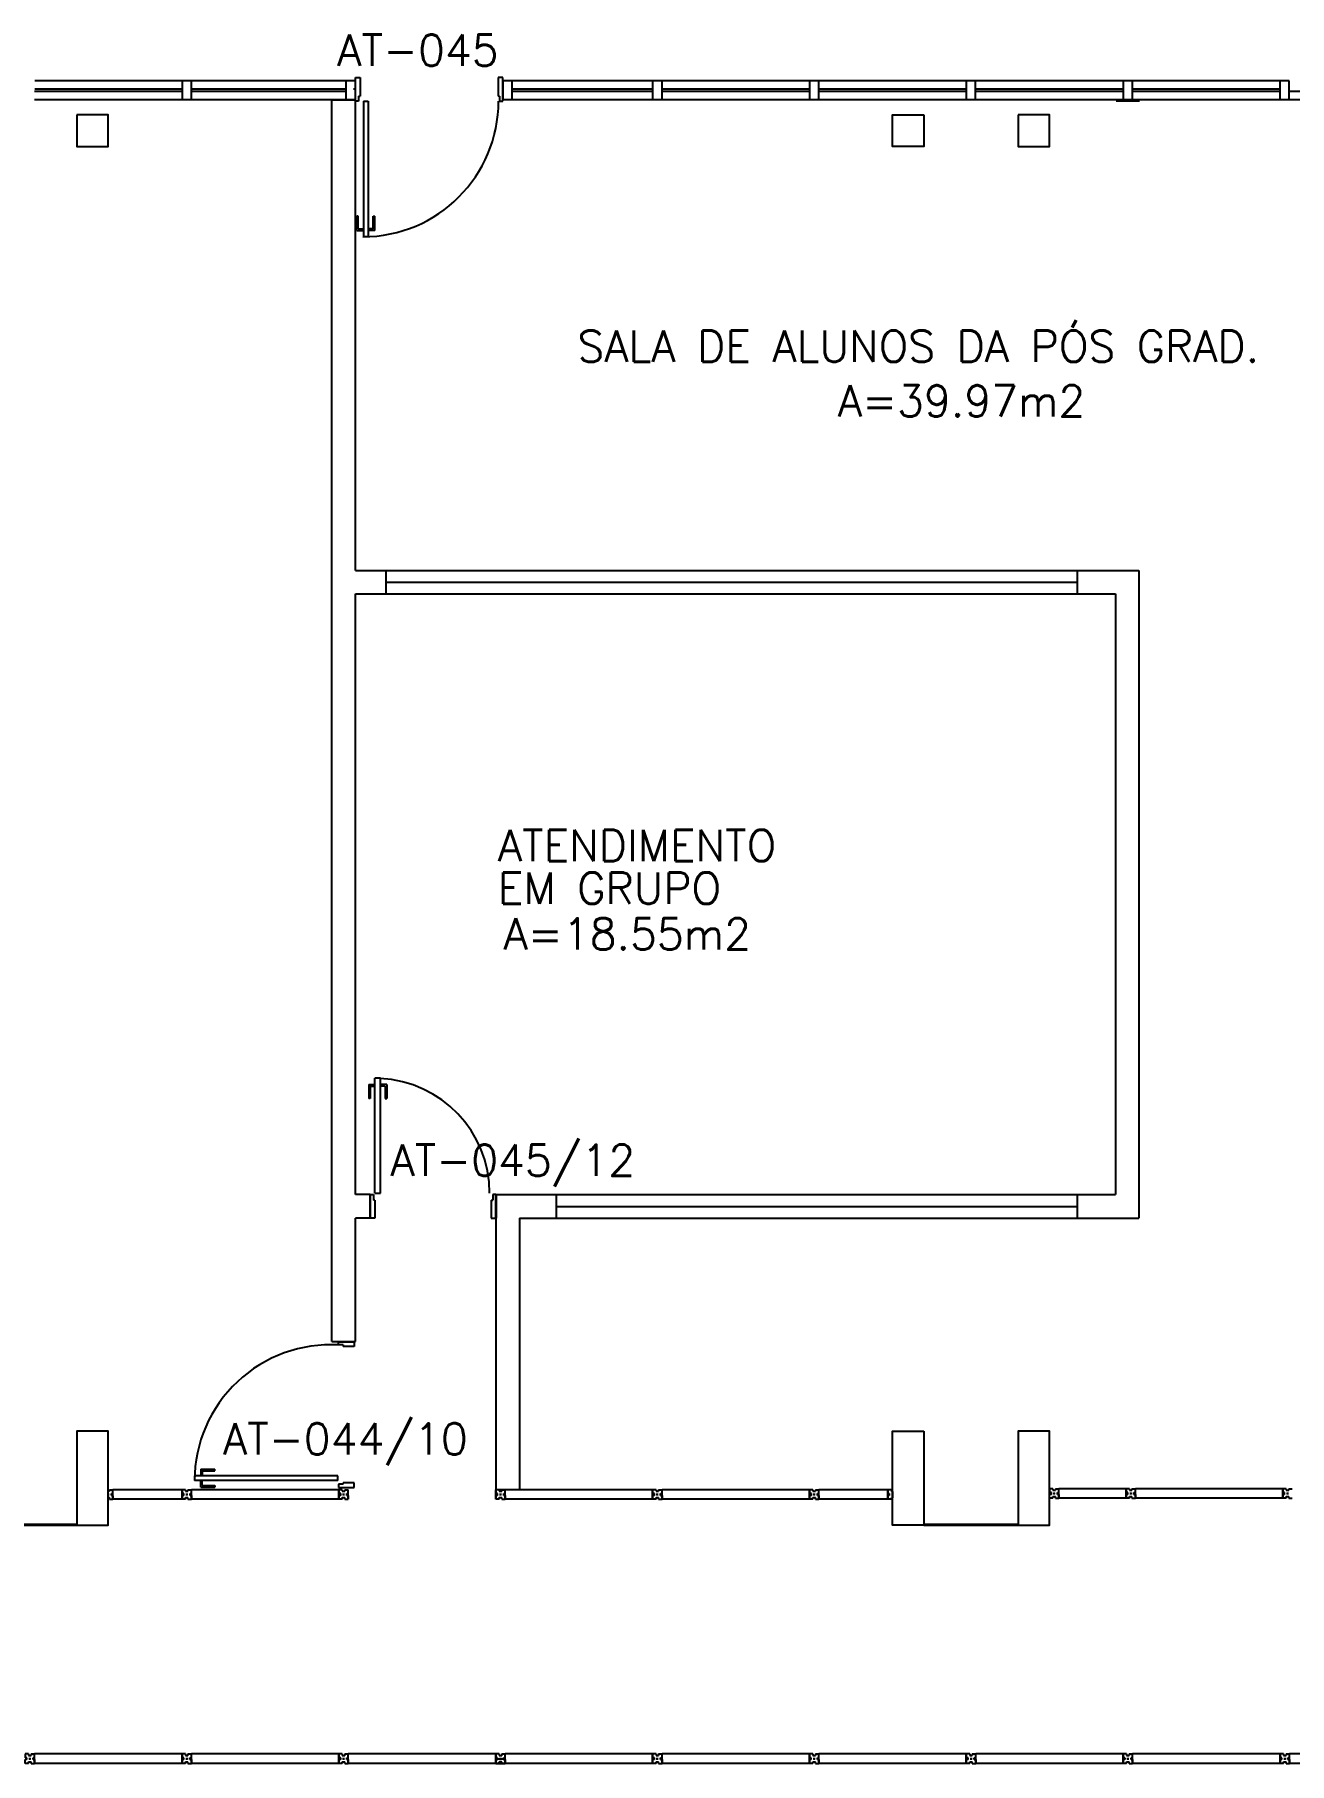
# Model space of a CAD drawing. Extents: x -250 to -5, y 354 to 449.
# Drawn here: x -194.57 to -186.57, y 374.58 to 385.6 of the extents above; entities that cross this region are included whole.
import ezdxf
from ezdxf.enums import TextEntityAlignment as Align

# ---------------------------------------------------------------- set-up
doc = ezdxf.new("R2010")
doc.units = 0
doc.header["$LTSCALE"] = 0.02
doc.header["$MEASUREMENT"] = 0
doc.layers.get('0').update_dxf_attribs({"linetype": 'CONTINUOUS'})
for name, color, linetype in [('ALV', 2, 'CONTINUOUS'), ('DIV', 2, 'CONTINUOUS'), ('ESQ', 2, 'CONTINUOUS'), ('ESTR', 3, 'CONTINUOUS'), ('TEXTO', 2, 'CONTINUOUS'), ('TEXTO-ENDEREÇO', 2, 'CONTINUOUS'), ('ÁREA', 2, 'CONTINUOUS')]:
    doc.layers.add(name, color=color, linetype=linetype)
doc.styles.add('UNB-100', font='simplex.shx', dxfattribs={"height": 0.2})
doc.styles.add('UNB-100-1', font='simplex.shx', dxfattribs={"height": 0.2})

# ---------------------------------------------------------------- blocks, each defined once
blk = doc.blocks.new('PILINT-TTS')
for points in [[(-0.2, 0), (-0.2, -0.2), (0, -0.2), (0, 0)], [(-0.8, 0), (-0.8, -0.2), (-1, -0.2), (-1, 0)], [(-0.8, -8.39), (-0.8, -8.99), (-1, -8.99), (-1, -8.39)]]:
    blk.add_lwpolyline(points, close=True)
blk.add_lwpolyline([(-0.2, -8.99), (0, -8.99), (0, -8.39), (-0.2, -8.39), (-0.2, -8.99)])
blk = doc.blocks.new('DIVMT-TTS')
for p, q in [((-0.03, 0.03), (-0.03, 0.006)), ((-0.008, 0.03), (-0.03, 0.03)), ((-0.0185, 0.006), (-0.03, 0.006)), ((-0.0185, -0.006), (-0.0185, 0.006)), ((-0.008, 0.03), (-0.008, 0.02)), ((-0.008, 0.02), (0.008, 0.02)), ((-0.0051, 0), (0.0051, 0)), ((0.0051, 0), (-0.0051, 0)), ((-0.0051, 0), (0.0051, 0)), ((0, -0.0051), (0, 0.0051)), ((0, 0.0051), (0, -0.0051)), ((0.008, 0.03), (0.008, 0.02)), ((0.008, 0.03), (0.03, 0.03)), ((0.0205, 0.006), (0.03, 0.006)), ((0.0205, -0.006), (0.0205, 0.006)), ((0.0205, 0.006), (0.0205, -0.006)), ((0.0205, 0.006), (0.03, 0.006)), ((0.97, 0.03), (0.03, 0.03)), ((0.03, 0.006), (0.03, 0.03)), ((0.03, -0.03), (0.03, 0.03)), ((0.03, -0.005), (0.03, 0.005)), ((0.97, -0.03), (0.97, 0.03)), ((0.97, 0.03), (0.97, 0.009)), ((0.97, 0.009), (0.97, 0.027)), ((0.9795, 0.006), (0.97, 0.006)), ((0.97, -0.005), (0.97, 0.005)), ((0.9795, 0.006), (0.9795, -0.006)), ((1.0051, 0), (0.9949, 0)), ((1, 0.0051), (1, -0.0051)), ((-0.0185, -0.006), (-0.03, -0.006)), ((-0.03, -0.03), (-0.03, -0.006)), ((-0.008, -0.03), (-0.03, -0.03)), ((-0.008, -0.03), (-0.008, -0.02)), ((-0.008, -0.02), (0.008, -0.02)), ((0.008, -0.03), (0.008, -0.02)), ((0.008, -0.03), (0.03, -0.03)), ((0.0205, -0.006), (0.03, -0.006)), ((0.0205, -0.006), (0.03, -0.006)), ((0.03, -0.006), (0.03, -0.03)), ((0.97, -0.03), (0.03, -0.03)), ((0.9795, -0.006), (0.97, -0.006)), ((0.97, -0.009), (0.97, -0.027))]:
    blk.add_line(p, q)
blk = doc.blocks.new('MTINI-TTS')
for p, q in [((-0.03, 0.008), (-0.03, 0.03)), ((0.03, 0.03), (-0.03, 0.03)), ((-0.03, 0.008), (-0.02, 0.008)), ((-0.009, 0.03), (-0.027, 0.03)), ((-0.02, 0.008), (-0.02, 0)), ((-0.001, 0), (-0.02, 0)), ((-0.006, 0.02), (-0.006, 0.03)), ((-0.006, 0.023), (-0.006, 0.027)), ((-0.006, 0.02), (0.006, 0.02)), ((0.005, 0.03), (-0.005, 0.03)), ((0.005, 0), (-0.005, 0)), ((0.004, 0.02), (-0.004, 0.02)), ((0.02, 0), (-0.001, 0)), ((0, -0.005), (0, 0.005)), ((0.006, 0.02), (0.006, 0.03)), ((0.006, 0.023), (0.006, 0.027)), ((0.009, 0.03), (0.027, 0.03)), ((0.03, 0.008), (0.02, 0.008)), ((0.02, 0), (0.02, 0.008)), ((0.03, 0.008), (0.03, 0.03))]:
    blk.add_line(p, q)
blk = doc.blocks.new('PDV2E-TTS')
at = {"layer": 'DIV'}
for p, q in [((-0.967, 0.035), (-0.967, 0.05)), ((-0.967, 0.05), (-0.937, 0.05)), ((-0.967, -0.035), (-0.967, 0.035)), ((-0.937, 0.05), (-0.937, -0.02)), ((-0.068, 0.05), (-0.068, -0.02)), ((-0.038, 0.05), (-0.068, 0.05)), ((-0.038, 0.035), (-0.038, 0.05)), ((-0.038, -0.035), (-0.038, 0.035)), ((-0.967, -0.05), (-0.967, -0.035)), ((-0.947, -0.05), (-0.967, -0.05)), ((-0.947, -0.02), (-0.947, -0.05)), ((-0.947, -0.02), (-0.937, -0.02)), ((-0.083, -0.054), (-0.113, -0.054)), ((-0.113, -0.054), (-0.113, -0.969)), ((-0.083, -0.054), (-0.083, -0.969)), ((-0.059, -0.02), (-0.068, -0.02)), ((-0.059, -0.02), (-0.059, -0.05)), ((-0.059, -0.05), (-0.037, -0.05)), ((-0.038, -0.05), (-0.038, -0.035)), ((-0.113, -0.969), (-0.083, -0.969))]:
    blk.add_line(p, q, dxfattribs=at)
at = {"layer": 'DIV', "color": 1}
for p, q in [((-0.145, -0.839), (-0.155, -0.839)), ((-0.155, -0.929), (-0.155, -0.839)), ((-0.145, -0.919), (-0.145, -0.839)), ((-0.05, -0.839), (-0.04, -0.839)), ((-0.05, -0.919), (-0.05, -0.839)), ((-0.04, -0.929), (-0.04, -0.839)), ((-0.155, -0.929), (-0.115, -0.929)), ((-0.145, -0.919), (-0.115, -0.919)), ((-0.05, -0.919), (-0.08, -0.919)), ((-0.04, -0.929), (-0.08, -0.929))]:
    blk.add_line(p, q, dxfattribs=at)
blk.add_arc((-0.081, -0.101), 0.867, 176.6046, 269.9049, dxfattribs=at)
blk = doc.blocks.new('PE80-TTS')
for p, q in [((0.075, 0), (-0.075, 0)), ((-0.075, -0.03), (-0.075, 0)), ((0.075, 0), (0.075, -0.02)), ((0.777, 0.01), (0.687, 0.01)), ((0.687, 0), (0.687, 0.01)), ((0.777, 0.01), (0.777, -0.03)), ((0.04, -0.03), (-0.075, -0.03)), ((0.075, -0.02), (0.04, -0.02)), ((0.04, -0.03), (0.04, -0.02)), ((0.085, -0.03), (0.817, -0.03)), ((0.085, -0.03), (0.085, -0.065)), ((0.085, -0.065), (0.817, -0.065)), ((0.767, 0), (0.687, 0)), ((0.767, -0.095), (0.687, -0.095)), ((0.687, -0.095), (0.687, -0.105)), ((0.777, -0.105), (0.687, -0.105)), ((0.767, 0), (0.767, -0.03)), ((0.767, -0.095), (0.767, -0.065)), ((0.777, -0.105), (0.777, -0.065)), ((0.817, -0.065), (0.817, -0.03)), ((0.04, -0.771), (-0.075, -0.771)), ((-0.075, -0.771), (-0.075, -0.801)), ((0.04, -0.771), (0.04, -0.781)), ((0.075, -0.801), (-0.075, -0.801)), ((0.075, -0.802), (-0.075, -0.802)), ((0.075, -0.781), (0.04, -0.781)), ((0.075, -0.801), (0.075, -0.781))]:
    blk.add_line(p, q)
at = {"color": 1}
blk.add_arc((0.085, -0.03), 0.731, 270, 357.3429, dxfattribs=at)
blk = doc.blocks.new('PDV1D-TTS')
at = {"layer": 'DIV'}
for p, q in [((0, 0), (-0.012, 0)), ((0, 0.06), (0, 0.075)), ((0, 0.075), (0.03, 0.075)), ((0, -0.06), (0, 0.06)), ((0.03, 0.075), (0.03, -0.045)), ((0.91, 0.075), (0.91, -0.045)), ((0.94, 0.075), (0.91, 0.075)), ((0.94, 0.06), (0.94, 0.075)), ((0.94, -0.06), (0.94, 0.06)), ((0, -0.075), (0, -0.06)), ((0.02, -0.075), (0, -0.075)), ((0.02, -0.045), (0.03, -0.045)), ((0.02, -0.045), (0.02, -0.075)), ((0.052, -0.075), (0.052, -0.94)), ((0.052, -0.075), (0.082, -0.075)), ((0.082, -0.075), (0.082, -0.94)), ((0.92, -0.045), (0.91, -0.045)), ((0.92, -0.045), (0.92, -0.075)), ((0.92, -0.075), (0.94, -0.075)), ((0.94, -0.075), (0.94, -0.06)), ((0.082, -0.94), (0.052, -0.94))]:
    blk.add_line(p, q, dxfattribs=at)
at = {"layer": 'DIV', "color": 1}
for p, q in [((0.019, -0.81), (0.009, -0.81)), ((0.009, -0.9), (0.009, -0.81)), ((0.019, -0.89), (0.019, -0.81)), ((0.114, -0.81), (0.124, -0.81)), ((0.114, -0.89), (0.114, -0.81)), ((0.124, -0.9), (0.124, -0.81)), ((0.009, -0.9), (0.049, -0.9)), ((0.019, -0.89), (0.049, -0.89)), ((0.114, -0.89), (0.084, -0.89)), ((0.124, -0.9), (0.084, -0.9))]:
    blk.add_line(p, q, dxfattribs=at)
blk.add_arc((0.048, -0.075), 0.865, 270, 0, dxfattribs=at)

msp = doc.modelspace()

# ---------------------------------------------------------------- linework, layer by layer
at = {"layer": 'ALV'}
for p, q in [((-192.671, 377.267), (-192.671, 385.183)), ((-192.521, 382.184), (-192.521, 385.183)), ((-192.521, 382.184), (-187.526, 382.184)), ((-192.327, 382.184), (-192.327, 382.034)), ((-187.92, 382.184), (-187.92, 382.034)), ((-187.526, 382.184), (-187.526, 378.054)), ((-192.521, 382.034), (-187.676, 382.034)), ((-192.521, 378.204), (-192.521, 382.034)), ((-192.327, 382.109), (-187.92, 382.109)), ((-187.676, 382.034), (-187.676, 378.204)), ((-192.426, 378.204), (-192.521, 378.204)), ((-192.426, 378.054), (-192.426, 378.204)), ((-191.625, 378.204), (-187.676, 378.204)), ((-191.625, 378.054), (-191.625, 378.204)), ((-191.24, 378.204), (-191.24, 378.054)), ((-187.92, 378.204), (-187.92, 378.054)), ((-192.521, 377.267), (-192.521, 378.054)), ((-192.426, 378.054), (-192.521, 378.054)), ((-191.625, 378.054), (-191.625, 376.323)), ((-191.475, 378.054), (-191.475, 376.323)), ((-191.475, 378.054), (-187.526, 378.054)), ((-191.24, 378.129), (-187.92, 378.129)), ((-191.475, 376.323), (-191.626, 376.323))]:
    msp.add_line(p, q, dxfattribs=at)
at = {"layer": 'DIV'}
for p, q in [((-192.671, 377.267), (-192.521, 377.267)), ((-194.091, 376.293), (-194.101, 376.293)), ((-194.101, 376.293), (-194.091, 376.293)), ((-194.101, 376.293), (-194.091, 376.293)), ((-194.096, 376.294), (-194.096, 376.313)), ((-194.088, 376.313), (-194.096, 376.313)), ((-194.096, 376.298), (-194.096, 376.288)), ((-194.096, 376.288), (-194.096, 376.298)), ((-194.096, 376.273), (-194.096, 376.294)), ((-194.088, 376.323), (-194.088, 376.313)), ((-194.088, 376.323), (-194.066, 376.323)), ((-194.075, 376.299), (-194.075, 376.287)), ((-194.075, 376.299), (-194.066, 376.299)), ((-194.075, 376.299), (-194.075, 376.287)), ((-194.075, 376.299), (-194.066, 376.299)), ((-194.075, 376.289), (-194.075, 376.297)), ((-194.075, 376.287), (-194.066, 376.287)), ((-194.075, 376.287), (-194.066, 376.287)), ((-194.073, 376.299), (-194.069, 376.299)), ((-194.073, 376.287), (-194.069, 376.287)), ((-193.626, 376.323), (-194.066, 376.323)), ((-194.066, 376.263), (-194.066, 376.323)), ((-194.066, 376.263), (-194.066, 376.323)), ((-194.066, 376.302), (-194.066, 376.32)), ((-194.066, 376.288), (-194.066, 376.298)), ((-194.066, 376.288), (-194.066, 376.298)), ((-193.626, 376.323), (-193.626, 376.302)), ((-193.626, 376.263), (-193.626, 376.323)), ((-193.626, 376.323), (-193.626, 376.299)), ((-193.604, 376.323), (-193.626, 376.323)), ((-193.626, 376.302), (-193.626, 376.32)), ((-193.616, 376.299), (-193.626, 376.299)), ((-193.614, 376.299), (-193.626, 376.299)), ((-193.626, 376.288), (-193.626, 376.298)), ((-193.616, 376.287), (-193.626, 376.287)), ((-193.614, 376.287), (-193.626, 376.287)), ((-193.626, 376.263), (-193.626, 376.287)), ((-193.616, 376.299), (-193.616, 376.287)), ((-193.614, 376.287), (-193.614, 376.299)), ((-193.604, 376.323), (-193.604, 376.313)), ((-193.604, 376.313), (-193.588, 376.313)), ((-193.591, 376.293), (-193.601, 376.293)), ((-193.601, 376.293), (-193.591, 376.293)), ((-193.591, 376.293), (-193.601, 376.293)), ((-193.601, 376.293), (-193.591, 376.293)), ((-193.596, 376.298), (-193.596, 376.288)), ((-193.596, 376.288), (-193.596, 376.298)), ((-193.596, 376.298), (-193.596, 376.288)), ((-193.588, 376.323), (-193.588, 376.313)), ((-193.588, 376.323), (-193.566, 376.323)), ((-193.575, 376.299), (-193.566, 376.299)), ((-193.575, 376.287), (-193.575, 376.299)), ((-193.575, 376.299), (-193.575, 376.287)), ((-193.575, 376.299), (-193.566, 376.299)), ((-193.575, 376.287), (-193.566, 376.287)), ((-193.575, 376.287), (-193.566, 376.287)), ((-192.626, 376.323), (-193.566, 376.323)), ((-193.566, 376.299), (-193.566, 376.323)), ((-193.566, 376.263), (-193.566, 376.323)), ((-193.566, 376.288), (-193.566, 376.298)), ((-193.566, 376.287), (-193.566, 376.263)), ((-192.626, 376.263), (-192.626, 376.323)), ((-192.626, 376.323), (-192.626, 376.302)), ((-192.626, 376.323), (-192.626, 376.299)), ((-192.604, 376.323), (-192.626, 376.323)), ((-192.626, 376.302), (-192.626, 376.32)), ((-192.616, 376.299), (-192.626, 376.299)), ((-192.614, 376.299), (-192.626, 376.299)), ((-192.626, 376.288), (-192.626, 376.298)), ((-192.616, 376.287), (-192.626, 376.287)), ((-192.614, 376.287), (-192.626, 376.287)), ((-192.626, 376.263), (-192.626, 376.287)), ((-192.616, 376.299), (-192.616, 376.287)), ((-192.614, 376.287), (-192.614, 376.299)), ((-192.604, 376.323), (-192.604, 376.313)), ((-192.604, 376.313), (-192.588, 376.313)), ((-192.591, 376.293), (-192.601, 376.293)), ((-192.601, 376.293), (-192.591, 376.293)), ((-192.591, 376.293), (-192.601, 376.293)), ((-192.601, 376.293), (-192.591, 376.293)), ((-192.596, 376.298), (-192.596, 376.288)), ((-192.596, 376.288), (-192.596, 376.298)), ((-192.596, 376.298), (-192.596, 376.288)), ((-192.588, 376.323), (-192.588, 376.313)), ((-192.588, 376.323), (-192.566, 376.323)), ((-192.575, 376.299), (-192.566, 376.299)), ((-192.575, 376.287), (-192.575, 376.299)), ((-192.575, 376.299), (-192.575, 376.287)), ((-192.575, 376.299), (-192.566, 376.299)), ((-192.575, 376.287), (-192.566, 376.287)), ((-192.575, 376.287), (-192.566, 376.287)), ((-192.566, 376.299), (-192.566, 376.323)), ((-192.566, 376.263), (-192.566, 376.323)), ((-192.566, 376.288), (-192.566, 376.298)), ((-192.566, 376.287), (-192.566, 376.263)), ((-191.626, 376.263), (-191.626, 376.323)), ((-191.626, 376.323), (-191.626, 376.302)), ((-191.626, 376.323), (-191.626, 376.299)), ((-191.604, 376.323), (-191.626, 376.323)), ((-191.626, 376.302), (-191.626, 376.32)), ((-191.616, 376.299), (-191.626, 376.299)), ((-191.614, 376.299), (-191.626, 376.299)), ((-191.626, 376.288), (-191.626, 376.298)), ((-191.616, 376.287), (-191.626, 376.287)), ((-191.614, 376.287), (-191.626, 376.287)), ((-191.626, 376.263), (-191.626, 376.287)), ((-191.616, 376.299), (-191.616, 376.287)), ((-191.614, 376.287), (-191.614, 376.299)), ((-191.604, 376.323), (-191.604, 376.313)), ((-191.604, 376.313), (-191.588, 376.313)), ((-191.591, 376.293), (-191.601, 376.293)), ((-191.601, 376.293), (-191.591, 376.293)), ((-191.591, 376.293), (-191.601, 376.293)), ((-191.601, 376.293), (-191.591, 376.293)), ((-191.596, 376.298), (-191.596, 376.288)), ((-191.596, 376.288), (-191.596, 376.298)), ((-191.596, 376.298), (-191.596, 376.288)), ((-191.588, 376.323), (-191.588, 376.313)), ((-191.588, 376.323), (-191.566, 376.323)), ((-191.575, 376.299), (-191.566, 376.299)), ((-191.575, 376.287), (-191.575, 376.299)), ((-191.575, 376.299), (-191.575, 376.287)), ((-191.575, 376.299), (-191.566, 376.299)), ((-191.575, 376.287), (-191.566, 376.287)), ((-191.575, 376.287), (-191.566, 376.287)), ((-190.626, 376.323), (-191.566, 376.323)), ((-191.566, 376.299), (-191.566, 376.323)), ((-191.566, 376.263), (-191.566, 376.323)), ((-191.566, 376.288), (-191.566, 376.298)), ((-191.566, 376.287), (-191.566, 376.263)), ((-190.626, 376.263), (-190.626, 376.323)), ((-190.626, 376.323), (-190.626, 376.302)), ((-190.626, 376.323), (-190.626, 376.299)), ((-190.604, 376.323), (-190.626, 376.323)), ((-190.626, 376.302), (-190.626, 376.32)), ((-190.616, 376.299), (-190.626, 376.299)), ((-190.614, 376.299), (-190.626, 376.299)), ((-190.626, 376.288), (-190.626, 376.298)), ((-190.616, 376.287), (-190.626, 376.287)), ((-190.614, 376.287), (-190.626, 376.287)), ((-190.626, 376.263), (-190.626, 376.287)), ((-190.616, 376.299), (-190.616, 376.287)), ((-190.614, 376.287), (-190.614, 376.299)), ((-190.604, 376.323), (-190.604, 376.313)), ((-190.604, 376.313), (-190.588, 376.313)), ((-190.591, 376.293), (-190.601, 376.293)), ((-190.601, 376.293), (-190.591, 376.293)), ((-190.591, 376.293), (-190.601, 376.293)), ((-190.601, 376.293), (-190.591, 376.293)), ((-190.596, 376.298), (-190.596, 376.288)), ((-190.596, 376.288), (-190.596, 376.298)), ((-190.596, 376.298), (-190.596, 376.288)), ((-190.588, 376.323), (-190.588, 376.313)), ((-190.588, 376.323), (-190.566, 376.323)), ((-190.575, 376.299), (-190.566, 376.299)), ((-190.575, 376.287), (-190.575, 376.299)), ((-190.575, 376.299), (-190.575, 376.287)), ((-190.575, 376.299), (-190.566, 376.299)), ((-190.575, 376.287), (-190.566, 376.287)), ((-190.575, 376.287), (-190.566, 376.287)), ((-189.626, 376.323), (-190.566, 376.323)), ((-190.566, 376.299), (-190.566, 376.323)), ((-190.566, 376.263), (-190.566, 376.323)), ((-190.566, 376.288), (-190.566, 376.298)), ((-190.566, 376.287), (-190.566, 376.263)), ((-189.626, 376.323), (-189.626, 376.299)), ((-189.604, 376.323), (-189.626, 376.323)), ((-189.626, 376.263), (-189.626, 376.323)), ((-189.626, 376.323), (-189.626, 376.302)), ((-189.626, 376.302), (-189.626, 376.32)), ((-189.614, 376.299), (-189.626, 376.299)), ((-189.616, 376.299), (-189.626, 376.299)), ((-189.626, 376.288), (-189.626, 376.298)), ((-189.614, 376.287), (-189.626, 376.287)), ((-189.626, 376.263), (-189.626, 376.287)), ((-189.616, 376.287), (-189.626, 376.287)), ((-189.616, 376.299), (-189.616, 376.287)), ((-189.614, 376.287), (-189.614, 376.299)), ((-189.604, 376.323), (-189.604, 376.313)), ((-189.604, 376.313), (-189.588, 376.313)), ((-189.601, 376.293), (-189.591, 376.293)), ((-189.591, 376.293), (-189.601, 376.293)), ((-189.601, 376.293), (-189.591, 376.293)), ((-189.591, 376.293), (-189.601, 376.293)), ((-189.596, 376.288), (-189.596, 376.298)), ((-189.596, 376.298), (-189.596, 376.288)), ((-189.596, 376.298), (-189.596, 376.288)), ((-189.588, 376.323), (-189.588, 376.313)), ((-189.588, 376.323), (-189.566, 376.323)), ((-189.575, 376.299), (-189.566, 376.299)), ((-189.575, 376.287), (-189.575, 376.299)), ((-189.575, 376.299), (-189.575, 376.287)), ((-189.575, 376.299), (-189.566, 376.299)), ((-189.575, 376.287), (-189.566, 376.287)), ((-189.575, 376.287), (-189.566, 376.287)), ((-189.566, 376.299), (-189.566, 376.323)), ((-189.566, 376.263), (-189.566, 376.323)), ((-189.126, 376.323), (-189.566, 376.323)), ((-189.566, 376.288), (-189.566, 376.298)), ((-189.566, 376.287), (-189.566, 376.263)), ((-189.126, 376.323), (-189.126, 376.302)), ((-189.126, 376.263), (-189.126, 376.323)), ((-189.104, 376.322), (-189.126, 376.322)), ((-189.126, 376.322), (-189.126, 376.262)), ((-189.126, 376.302), (-189.126, 376.32)), ((-189.126, 376.301), (-189.126, 376.319)), ((-189.117, 376.299), (-189.126, 376.299)), ((-189.126, 376.288), (-189.126, 376.298)), ((-189.117, 376.298), (-189.126, 376.298)), ((-189.126, 376.297), (-189.126, 376.287)), ((-189.117, 376.287), (-189.126, 376.287)), ((-189.117, 376.286), (-189.126, 376.286)), ((-189.119, 376.298), (-189.123, 376.298)), ((-189.119, 376.286), (-189.123, 376.286)), ((-189.117, 376.299), (-189.117, 376.287)), ((-189.117, 376.286), (-189.117, 376.298)), ((-189.117, 376.296), (-189.117, 376.288)), ((-189.104, 376.322), (-189.104, 376.312)), ((-189.096, 376.312), (-189.104, 376.312)), ((-189.091, 376.293), (-189.101, 376.293)), ((-189.091, 376.292), (-189.101, 376.292)), ((-189.096, 376.312), (-189.096, 376.291)), ((-189.096, 376.298), (-189.096, 376.288)), ((-189.096, 376.297), (-189.096, 376.287)), ((-189.096, 376.291), (-189.096, 376.272)), ((-188.074, 376.329), (-188.096, 376.329)), ((-188.096, 376.329), (-188.096, 376.305)), ((-188.084, 376.305), (-188.096, 376.305)), ((-188.096, 376.269), (-188.096, 376.293)), ((-188.084, 376.293), (-188.096, 376.293)), ((-188.084, 376.293), (-188.084, 376.305)), ((-188.074, 376.329), (-188.074, 376.319)), ((-188.074, 376.319), (-188.058, 376.319)), ((-188.071, 376.299), (-188.061, 376.299)), ((-188.061, 376.299), (-188.071, 376.299)), ((-188.071, 376.299), (-188.061, 376.299)), ((-188.066, 376.304), (-188.066, 376.294)), ((-188.066, 376.294), (-188.066, 376.304)), ((-188.058, 376.329), (-188.036, 376.329)), ((-188.058, 376.329), (-188.058, 376.319)), ((-188.045, 376.305), (-188.036, 376.305)), ((-188.045, 376.305), (-188.045, 376.293)), ((-188.045, 376.293), (-188.045, 376.305)), ((-188.045, 376.305), (-188.036, 376.305)), ((-188.045, 376.293), (-188.036, 376.293)), ((-188.045, 376.293), (-188.036, 376.293)), ((-187.608, 376.329), (-188.036, 376.329)), ((-188.036, 376.269), (-188.036, 376.329)), ((-188.036, 376.305), (-188.036, 376.329)), ((-188.036, 376.294), (-188.036, 376.304)), ((-188.036, 376.293), (-188.036, 376.269)), ((-187.586, 376.329), (-187.608, 376.329)), ((-187.608, 376.329), (-187.608, 376.305)), ((-187.608, 376.269), (-187.608, 376.329)), ((-187.608, 376.329), (-187.608, 376.308)), ((-187.608, 376.308), (-187.608, 376.326)), ((-187.597, 376.305), (-187.608, 376.305)), ((-187.599, 376.305), (-187.608, 376.305)), ((-187.608, 376.294), (-187.608, 376.304)), ((-187.608, 376.269), (-187.608, 376.293)), ((-187.597, 376.293), (-187.608, 376.293)), ((-187.599, 376.293), (-187.608, 376.293)), ((-187.608, 376.29), (-187.608, 376.272)), ((-187.599, 376.305), (-187.599, 376.293)), ((-187.597, 376.293), (-187.597, 376.305)), ((-187.586, 376.329), (-187.586, 376.319)), ((-187.586, 376.319), (-187.57, 376.319)), ((-187.583, 376.299), (-187.573, 376.299)), ((-187.573, 376.299), (-187.583, 376.299)), ((-187.583, 376.299), (-187.573, 376.299)), ((-187.573, 376.299), (-187.583, 376.299)), ((-187.578, 376.304), (-187.578, 376.294)), ((-187.578, 376.294), (-187.578, 376.304)), ((-187.578, 376.304), (-187.578, 376.294)), ((-187.57, 376.329), (-187.548, 376.329)), ((-187.57, 376.329), (-187.57, 376.319)), ((-187.558, 376.305), (-187.548, 376.305)), ((-187.558, 376.305), (-187.558, 376.293)), ((-187.558, 376.293), (-187.558, 376.305)), ((-187.558, 376.305), (-187.548, 376.305)), ((-187.558, 376.293), (-187.548, 376.293)), ((-187.558, 376.293), (-187.548, 376.293)), ((-187.548, 376.269), (-187.548, 376.329)), ((-187.548, 376.305), (-187.548, 376.329)), ((-186.608, 376.329), (-187.548, 376.329)), ((-187.548, 376.294), (-187.548, 376.304)), ((-187.548, 376.293), (-187.548, 376.269)), ((-186.586, 376.329), (-186.608, 376.329)), ((-186.608, 376.329), (-186.608, 376.305)), ((-186.608, 376.329), (-186.608, 376.308)), ((-186.608, 376.269), (-186.608, 376.329)), ((-186.608, 376.308), (-186.608, 376.326)), ((-186.597, 376.305), (-186.608, 376.305)), ((-186.599, 376.305), (-186.608, 376.305)), ((-186.608, 376.294), (-186.608, 376.304)), ((-186.608, 376.269), (-186.608, 376.293)), ((-186.597, 376.293), (-186.608, 376.293)), ((-186.599, 376.293), (-186.608, 376.293)), ((-186.608, 376.29), (-186.608, 376.272)), ((-186.599, 376.305), (-186.599, 376.293)), ((-186.597, 376.293), (-186.597, 376.305)), ((-186.586, 376.329), (-186.586, 376.319)), ((-186.586, 376.319), (-186.57, 376.319)), ((-186.583, 376.299), (-186.573, 376.299)), ((-186.573, 376.299), (-186.583, 376.299)), ((-186.583, 376.299), (-186.573, 376.299)), ((-186.573, 376.299), (-186.583, 376.299)), ((-186.578, 376.304), (-186.578, 376.294)), ((-186.578, 376.294), (-186.578, 376.304)), ((-186.578, 376.304), (-186.578, 376.294)), ((-186.57, 376.329), (-186.548, 376.329)), ((-186.57, 376.329), (-186.57, 376.319)), ((-194.096, 376.273), (-194.088, 376.273)), ((-194.088, 376.263), (-194.088, 376.273)), ((-194.088, 376.263), (-194.066, 376.263)), ((-194.066, 376.284), (-194.066, 376.266)), ((-193.626, 376.263), (-194.066, 376.263)), ((-193.626, 376.284), (-193.626, 376.266)), ((-193.604, 376.263), (-193.626, 376.263)), ((-193.604, 376.263), (-193.604, 376.273)), ((-193.604, 376.273), (-193.588, 376.273)), ((-193.588, 376.263), (-193.588, 376.273)), ((-193.588, 376.263), (-193.566, 376.263)), ((-192.626, 376.263), (-193.566, 376.263)), ((-192.626, 376.284), (-192.626, 376.266)), ((-192.604, 376.263), (-192.626, 376.263)), ((-192.604, 376.263), (-192.604, 376.273)), ((-192.604, 376.273), (-192.588, 376.273)), ((-192.588, 376.263), (-192.588, 376.273)), ((-192.588, 376.263), (-192.566, 376.263)), ((-191.626, 376.284), (-191.626, 376.266)), ((-191.604, 376.263), (-191.626, 376.263)), ((-191.604, 376.263), (-191.604, 376.273)), ((-191.604, 376.273), (-191.588, 376.273)), ((-191.588, 376.263), (-191.588, 376.273)), ((-191.588, 376.263), (-191.566, 376.263)), ((-190.626, 376.263), (-191.566, 376.263)), ((-190.626, 376.284), (-190.626, 376.266)), ((-190.604, 376.263), (-190.626, 376.263)), ((-190.604, 376.263), (-190.604, 376.273)), ((-190.604, 376.273), (-190.588, 376.273)), ((-190.588, 376.263), (-190.588, 376.273)), ((-190.588, 376.263), (-190.566, 376.263)), ((-189.626, 376.263), (-190.566, 376.263)), ((-189.626, 376.284), (-189.626, 376.266)), ((-189.604, 376.263), (-189.626, 376.263)), ((-189.604, 376.263), (-189.604, 376.273)), ((-189.604, 376.273), (-189.588, 376.273)), ((-189.588, 376.263), (-189.588, 376.273)), ((-189.588, 376.263), (-189.566, 376.263)), ((-189.126, 376.263), (-189.566, 376.263)), ((-189.126, 376.284), (-189.126, 376.266)), ((-189.126, 376.283), (-189.126, 376.265)), ((-189.104, 376.262), (-189.126, 376.262)), ((-189.104, 376.262), (-189.104, 376.272)), ((-189.104, 376.272), (-189.096, 376.272)), ((-188.074, 376.269), (-188.096, 376.269)), ((-188.074, 376.279), (-188.058, 376.279)), ((-188.074, 376.269), (-188.074, 376.279)), ((-188.058, 376.269), (-188.058, 376.279)), ((-188.058, 376.269), (-188.036, 376.269)), ((-187.608, 376.269), (-188.036, 376.269)), ((-187.586, 376.269), (-187.608, 376.269)), ((-187.586, 376.279), (-187.57, 376.279)), ((-187.586, 376.269), (-187.586, 376.279)), ((-187.57, 376.269), (-187.57, 376.279)), ((-187.57, 376.269), (-187.548, 376.269)), ((-186.608, 376.269), (-187.548, 376.269)), ((-186.586, 376.269), (-186.608, 376.269)), ((-186.586, 376.279), (-186.57, 376.279)), ((-186.586, 376.269), (-186.586, 376.279)), ((-186.57, 376.269), (-186.57, 376.279)), ((-186.57, 376.269), (-186.548, 376.269)), ((-194.896, 376.103), (-194.294, 376.103)), ((-194.896, 376.097), (-194.294, 376.097)), ((-188.896, 376.103), (-188.294, 376.103)), ((-188.896, 376.097), (-188.294, 376.097)), ((-191.566, 374.578), (-191.626, 374.578)), ((-191.626, 374.578), (-191.605, 374.578)), ((-191.605, 374.578), (-191.623, 374.578)), ((-191.602, 374.587), (-191.59, 374.587)), ((-191.602, 374.587), (-191.602, 374.578)), ((-191.591, 374.578), (-191.601, 374.578)), ((-191.59, 374.587), (-191.59, 374.578)), ((-191.587, 374.578), (-191.569, 374.578))]:
    msp.add_line(p, q, dxfattribs=at)
at = {"layer": 'ESQ'}
for p, q in [((-194.566, 385.239), (-193.626, 385.239)), ((-193.626, 385.305), (-194.565, 385.305)), ((-193.626, 385.251), (-194.565, 385.251)), ((-193.626, 385.305), (-193.626, 385.186)), ((-193.566, 385.305), (-193.626, 385.305)), ((-193.566, 385.185), (-193.566, 385.305)), ((-193.566, 385.239), (-192.581, 385.239)), ((-192.581, 385.305), (-193.565, 385.305)), ((-192.581, 385.251), (-193.565, 385.251)), ((-192.581, 385.305), (-192.581, 385.186)), ((-192.521, 385.305), (-192.581, 385.305)), ((-192.521, 385.185), (-192.521, 385.305)), ((-191.581, 385.305), (-191.581, 385.186)), ((-191.521, 385.305), (-191.581, 385.305)), ((-190.626, 385.305), (-191.521, 385.305)), ((-191.521, 385.185), (-191.521, 385.305)), ((-190.626, 385.251), (-191.521, 385.251)), ((-191.521, 385.239), (-190.626, 385.239)), ((-190.626, 385.305), (-190.626, 385.186)), ((-190.566, 385.305), (-190.626, 385.305)), ((-190.566, 385.185), (-190.566, 385.305)), ((-190.566, 385.239), (-189.626, 385.239)), ((-189.626, 385.305), (-190.565, 385.305)), ((-189.626, 385.251), (-190.565, 385.251)), ((-189.626, 385.305), (-189.626, 385.186)), ((-189.566, 385.305), (-189.626, 385.305)), ((-189.566, 385.185), (-189.566, 385.305)), ((-189.566, 385.239), (-188.626, 385.239)), ((-188.626, 385.305), (-189.565, 385.305)), ((-188.626, 385.251), (-189.565, 385.251)), ((-188.567, 385.305), (-188.627, 385.305)), ((-188.627, 385.305), (-188.627, 385.186)), ((-188.567, 385.185), (-188.567, 385.305)), ((-188.567, 385.239), (-187.627, 385.239)), ((-187.627, 385.305), (-188.566, 385.305)), ((-187.627, 385.251), (-188.566, 385.251)), ((-187.627, 385.305), (-187.627, 385.186)), ((-187.567, 385.305), (-187.627, 385.305)), ((-187.567, 385.185), (-187.567, 385.305)), ((-187.567, 385.239), (-186.627, 385.239)), ((-186.627, 385.305), (-187.566, 385.305)), ((-186.627, 385.251), (-187.566, 385.251)), ((-186.627, 385.305), (-186.627, 385.186)), ((-186.567, 385.305), (-186.627, 385.305)), ((-186.567, 385.185), (-186.567, 385.305)), ((-186.567, 385.239), (-185.581, 385.239)), ((-194.566, 385.185), (-193.626, 385.185)), ((-193.626, 385.185), (-193.566, 385.185)), ((-193.566, 385.185), (-192.581, 385.185)), ((-192.671, 385.183), (-192.52, 385.183)), ((-192.581, 385.185), (-192.521, 385.185)), ((-191.581, 385.185), (-191.521, 385.185)), ((-191.521, 385.185), (-190.626, 385.185)), ((-190.626, 385.185), (-190.566, 385.185)), ((-190.566, 385.185), (-189.626, 385.185)), ((-189.626, 385.185), (-189.566, 385.185)), ((-189.566, 385.185), (-188.626, 385.185)), ((-188.627, 385.185), (-188.567, 385.185)), ((-188.567, 385.185), (-187.627, 385.185)), ((-187.671, 385.178), (-187.521, 385.178)), ((-187.627, 385.185), (-187.567, 385.185)), ((-187.567, 385.185), (-186.627, 385.185)), ((-186.627, 385.185), (-186.567, 385.185)), ((-186.567, 385.185), (-185.581, 385.185))]:
    msp.add_line(p, q, dxfattribs=at)

# ---------------------------------------------------------------- block references
at = {"layer": 'DIV'}
for name, p in [('PDV1D-TTS', (-192.521, 385.251)), ('DIVMT-TTS', (-194.596, 374.608)), ('DIVMT-TTS', (-193.596, 374.608)), ('DIVMT-TTS', (-192.596, 374.608)), ('DIVMT-TTS', (-191.596, 374.608)), ('DIVMT-TTS', (-190.596, 374.608)), ('DIVMT-TTS', (-189.596, 374.608)), ('DIVMT-TTS', (-188.596, 374.608)), ('DIVMT-TTS', (-187.596, 374.608)), ('DIVMT-TTS', (-186.596, 374.608))]:
    msp.add_blockref(name, p, dxfattribs=at)
for name, p, rotation in [('PE80-TTS', (-192.426, 378.129), 90.00000000000001), ('PDV2E-TTS', (-192.578, 376.299), 270), ('MTINI-TTS', (-191.596, 374.608), 180)]:
    msp.add_blockref(name, p, dxfattribs=dict(at, rotation=rotation))
at = {"layer": 'ESTR', "color": 9}
for p in [(-194.096, 385.087), (-188.096, 385.087)]:
    msp.add_blockref('PILINT-TTS', p, dxfattribs=at)

# ---------------------------------------------------------------- texts
at = {"layer": 'TEXTO', "style": 'UNB-100'}
for s, p in [('SALA DE ALUNOS DA PÓS GRAD.', (-191.105, 383.513)), ('ATENDIMENTO', (-191.612, 380.33)), ('EM GRUPO', (-191.612, 380.058))]:
    msp.add_text(s, height=0.2, dxfattribs=at).set_placement(p)
at = {"layer": 'TEXTO-ENDEREÇO', "style": 'UNB-100-1'}
for s, p in [('AT-045', (-192.636, 385.4)), ('AT-045/12', (-192.297, 378.323)), ('AT-044/10', (-193.364, 376.547))]:
    msp.add_text(s, height=0.2, dxfattribs=at).set_placement(p)
at = {"layer": 'ÁREA', "style": 'UNB-100'}
for s, p in [('A=39.97m2', (-188.656, 383.164)), ('A=18.55m2', (-190.787, 379.766))]:
    msp.add_text(s, height=0.2, dxfattribs=at).set_placement(p, align=Align.CENTER)

doc.saveas('drawing.dxf')
